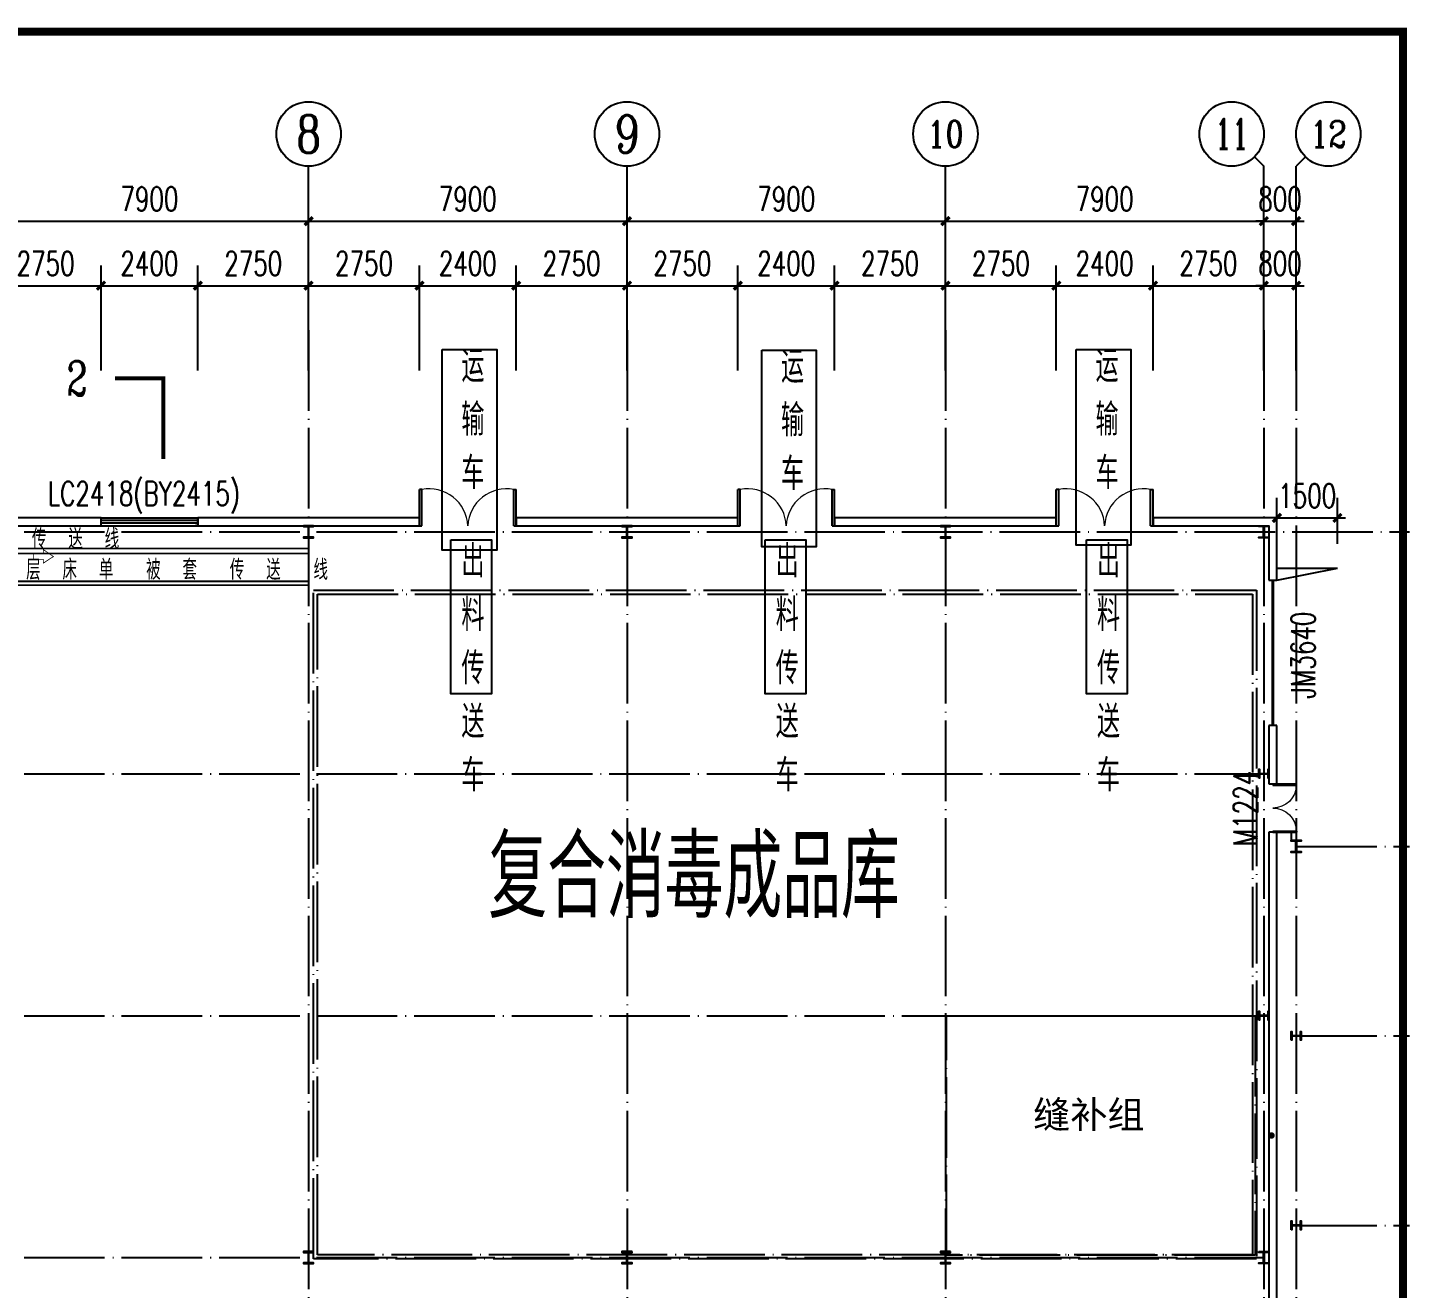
# Model space of a CAD drawing. Extents: x -2187 to 96136, y -11110 to 52208.
# Drawn here: x 61855 to 96136, y 18900 to 50169 of the extents above; entities that cross this region are included whole.
import ezdxf
from ezdxf.enums import TextEntityAlignment as Align

# ---------------------------------------------------------------- set-up
doc = ezdxf.new("R2010")
doc.units = 0
doc.header["$LTSCALE"] = 1000
doc.header["$MEASUREMENT"] = 0
doc.linetypes.add('DASH', pattern=[0.35, 0.25, -0.1])
doc.linetypes.add('DOTE', pattern=[2.42, 2, -0.2, 0.02, -0.2])
for name, color, linetype in [('AXIS', 3, 'Continuous'), ('AXIS_TEXT', 7, 'Continuous'), ('COLUMN', 4, 'Continuous'), ('DIM_SYMB', 3, 'Continuous'), ('DOTE', 14, 'DOTE'), ('PUB_DIM', 3, 'Continuous'), ('PUB_TEXT', 7, 'Continuous'), ('WALL', 4, 'Continuous'), ('WINDOW', 2, 'Continuous'), ('WINDOW_TEXT', 7, 'Continuous'), ('设备型号', 7, 'Continuous')]:
    doc.layers.add(name, color=color, linetype=linetype)
doc.styles.add('_TCH_AXIS', font='COMPLEX', dxfattribs={"bigfont": 'GBCBIG'})
doc.styles.add('_TCH_DIM_T3', font='SIMPLEX', dxfattribs={"width": 0.705882, "bigfont": 'GBCBIG'})
doc.styles.add('_TCH_LABEL', font='COMPLEX', dxfattribs={"bigfont": 'GBCBIG'})
doc.styles.add('_TCH_WINDOW', font='SIMPLEX', dxfattribs={"bigfont": 'GBCBIG'})
doc.styles.add('COMPLEX', font='COMPLEX')
doc.styles.get("Standard").update_dxf_attribs({"font": 'gbenor.shx', "bigfont": 'gbcbig.shx'})
doc.dimstyles.new('_TCH_ARCH&&200', dxfattribs={"dimtxt": 595, "dimasz": 200, "dimexe": 500, "dimexo": 600, "dimgap": 252.5, "dimtad": 1, "dimdec": 0, "dimzin": 0, "dimdsep": 46, "dimtxsty": '_TCH_DIM_T3', "dimblk": 'ARCHTICK', "dimcen": 0.09, "dimclrt": 7, "dimazin": 2, "dimtfac": 1, "dimtdec": 0, "dimtix": 1, "dimtmove": 2, "dimatfit": 3, "dimfxl": 0, "dimtolj": 1, "dimtzin": 0, "dimarcsym": 0})

# ---------------------------------------------------------------- blocks, each defined once
blk = doc.blocks.new('_ArchTick')
at = {"color": 0, "linetype": 'ByBlock', "const_width": 0.4}
blk.add_lwpolyline([(-0.5, -0.5), (0.5, 0.5)], dxfattribs=at)
blk = doc.blocks.new('*D42')
at = {"layer": 'Defpoints', "color": 0, "transparency": 16777216}
for p in [(94351, 38008), (92851, 36763), (94351, 36763)]:
    blk.add_point(p, dxfattribs=at)
at = {"layer": 'PUB_DIM', "color": 0, "lineweight": -2, "transparency": 16777216}
for p, q in [((92851, 37363), (92851, 38508)), ((94351, 37363), (94351, 38508)), ((92851, 38008), (92651, 38008)), ((92851, 38008), (94351, 38008)), ((94351, 38008), (94551, 38008))]:
    blk.add_line(p, q, dxfattribs=at)
at = {"layer": 'PUB_DIM', "color": 0, "lineweight": -2, "transparency": 16777216, "xscale": 200, "yscale": 200, "zscale": 200}
blk.add_blockref('_ArchTick', (92851, 38008), dxfattribs=at)
at = {"layer": 'PUB_DIM', "color": 0, "lineweight": -2, "transparency": 16777216, "xscale": 200, "yscale": 200, "zscale": 200, "rotation": 180}
blk.add_blockref('_ArchTick', (94351, 38008), dxfattribs=at)
at = {"layer": 'PUB_DIM', "color": 7, "transparency": 16777216, "insert": (93601, 38558), "char_height": 595, "attachment_point": 5, "style": '_TCH_DIM_T3'}
blk.add_mtext('\\A1;1500', dxfattribs=at)
blk = doc.blocks.new('*D180')
at = {"layer": 'AXIS', "color": 0, "lineweight": -2}
for p, q in [((60926, 41663), (60926, 44269)), ((63676, 41663), (63676, 44269)), ((60926, 43769), (63676, 43769))]:
    blk.add_line(p, q, dxfattribs=at)
at = {"layer": 'Defpoints', "color": 0}
for p in [(63676, 43769), (60926, 41063), (63676, 41063)]:
    blk.add_point(p, dxfattribs=at)
at = {"layer": 'AXIS', "color": 0, "lineweight": -2, "xscale": 200, "yscale": 200, "zscale": 200, "rotation": 180}
blk.add_blockref('_ArchTick', (60926, 43769), dxfattribs=at)
at = {"layer": 'AXIS', "color": 0, "lineweight": -2, "xscale": 200, "yscale": 200, "zscale": 200}
blk.add_blockref('_ArchTick', (63676, 43769), dxfattribs=at)
at = {"layer": 'AXIS', "color": 7, "insert": (62301, 44319), "char_height": 595, "attachment_point": 5, "style": '_TCH_DIM_T3'}
blk.add_mtext('\\A1;2750', dxfattribs=at)
blk = doc.blocks.new('*D179')
at = {"layer": 'AXIS', "color": 0, "lineweight": -2}
for p, q in [((63676, 41663), (63676, 44269)), ((66076, 41663), (66076, 44269)), ((63676, 43769), (66076, 43769))]:
    blk.add_line(p, q, dxfattribs=at)
at = {"layer": 'Defpoints', "color": 0}
for p in [(66076, 43769), (63676, 41063), (66076, 41063)]:
    blk.add_point(p, dxfattribs=at)
at = {"layer": 'AXIS', "color": 0, "lineweight": -2, "xscale": 200, "yscale": 200, "zscale": 200, "rotation": 180}
blk.add_blockref('_ArchTick', (63676, 43769), dxfattribs=at)
at = {"layer": 'AXIS', "color": 0, "lineweight": -2, "xscale": 200, "yscale": 200, "zscale": 200}
blk.add_blockref('_ArchTick', (66076, 43769), dxfattribs=at)
at = {"layer": 'AXIS', "color": 7, "insert": (64876, 44319), "char_height": 595, "attachment_point": 5, "style": '_TCH_DIM_T3'}
blk.add_mtext('\\A1;2400', dxfattribs=at)
blk = doc.blocks.new('*D178')
at = {"layer": 'AXIS', "color": 0, "lineweight": -2}
for p, q in [((66076, 41663), (66076, 44269)), ((68826, 41663), (68826, 44269)), ((66076, 43769), (68826, 43769))]:
    blk.add_line(p, q, dxfattribs=at)
at = {"layer": 'Defpoints', "color": 0}
for p in [(68826, 43769), (66076, 41063), (68826, 41063)]:
    blk.add_point(p, dxfattribs=at)
at = {"layer": 'AXIS', "color": 0, "lineweight": -2, "xscale": 200, "yscale": 200, "zscale": 200, "rotation": 180}
blk.add_blockref('_ArchTick', (66076, 43769), dxfattribs=at)
at = {"layer": 'AXIS', "color": 0, "lineweight": -2, "xscale": 200, "yscale": 200, "zscale": 200}
blk.add_blockref('_ArchTick', (68826, 43769), dxfattribs=at)
at = {"layer": 'AXIS', "color": 7, "insert": (67451, 44319), "char_height": 595, "attachment_point": 5, "style": '_TCH_DIM_T3'}
blk.add_mtext('\\A1;2750', dxfattribs=at)
blk = doc.blocks.new('*D177')
at = {"layer": 'AXIS', "color": 0, "lineweight": -2}
for p, q in [((68826, 41663), (68826, 44269)), ((71576, 41663), (71576, 44269)), ((68826, 43769), (71576, 43769))]:
    blk.add_line(p, q, dxfattribs=at)
at = {"layer": 'Defpoints', "color": 0}
for p in [(71576, 43769), (68826, 41063), (71576, 41063)]:
    blk.add_point(p, dxfattribs=at)
at = {"layer": 'AXIS', "color": 0, "lineweight": -2, "xscale": 200, "yscale": 200, "zscale": 200, "rotation": 180}
blk.add_blockref('_ArchTick', (68826, 43769), dxfattribs=at)
at = {"layer": 'AXIS', "color": 0, "lineweight": -2, "xscale": 200, "yscale": 200, "zscale": 200}
blk.add_blockref('_ArchTick', (71576, 43769), dxfattribs=at)
at = {"layer": 'AXIS', "color": 7, "insert": (70201, 44319), "char_height": 595, "attachment_point": 5, "style": '_TCH_DIM_T3'}
blk.add_mtext('\\A1;2750', dxfattribs=at)
blk = doc.blocks.new('*D176')
at = {"layer": 'AXIS', "color": 0, "lineweight": -2}
for p, q in [((71576, 41663), (71576, 44269)), ((73976, 41663), (73976, 44269)), ((71576, 43769), (73976, 43769))]:
    blk.add_line(p, q, dxfattribs=at)
at = {"layer": 'Defpoints', "color": 0}
for p in [(73976, 43769), (71576, 41063), (73976, 41063)]:
    blk.add_point(p, dxfattribs=at)
at = {"layer": 'AXIS', "color": 0, "lineweight": -2, "xscale": 200, "yscale": 200, "zscale": 200, "rotation": 180}
blk.add_blockref('_ArchTick', (71576, 43769), dxfattribs=at)
at = {"layer": 'AXIS', "color": 0, "lineweight": -2, "xscale": 200, "yscale": 200, "zscale": 200}
blk.add_blockref('_ArchTick', (73976, 43769), dxfattribs=at)
at = {"layer": 'AXIS', "color": 7, "insert": (72776, 44319), "char_height": 595, "attachment_point": 5, "style": '_TCH_DIM_T3'}
blk.add_mtext('\\A1;2400', dxfattribs=at)
blk = doc.blocks.new('*D175')
at = {"layer": 'AXIS', "color": 0, "lineweight": -2}
for p, q in [((73976, 41663), (73976, 44269)), ((76726, 41663), (76726, 44269)), ((73976, 43769), (76726, 43769))]:
    blk.add_line(p, q, dxfattribs=at)
at = {"layer": 'Defpoints', "color": 0}
for p in [(76726, 43769), (73976, 41063), (76726, 41063)]:
    blk.add_point(p, dxfattribs=at)
at = {"layer": 'AXIS', "color": 0, "lineweight": -2, "xscale": 200, "yscale": 200, "zscale": 200, "rotation": 180}
blk.add_blockref('_ArchTick', (73976, 43769), dxfattribs=at)
at = {"layer": 'AXIS', "color": 0, "lineweight": -2, "xscale": 200, "yscale": 200, "zscale": 200}
blk.add_blockref('_ArchTick', (76726, 43769), dxfattribs=at)
at = {"layer": 'AXIS', "color": 7, "insert": (75351, 44319), "char_height": 595, "attachment_point": 5, "style": '_TCH_DIM_T3'}
blk.add_mtext('\\A1;2750', dxfattribs=at)
blk = doc.blocks.new('*D174')
at = {"layer": 'AXIS', "color": 0, "lineweight": -2}
for p, q in [((76726, 41663), (76726, 44269)), ((79476, 41663), (79476, 44269)), ((76726, 43769), (79476, 43769))]:
    blk.add_line(p, q, dxfattribs=at)
at = {"layer": 'Defpoints', "color": 0}
for p in [(79476, 43769), (76726, 41063), (79476, 41063)]:
    blk.add_point(p, dxfattribs=at)
at = {"layer": 'AXIS', "color": 0, "lineweight": -2, "xscale": 200, "yscale": 200, "zscale": 200, "rotation": 180}
blk.add_blockref('_ArchTick', (76726, 43769), dxfattribs=at)
at = {"layer": 'AXIS', "color": 0, "lineweight": -2, "xscale": 200, "yscale": 200, "zscale": 200}
blk.add_blockref('_ArchTick', (79476, 43769), dxfattribs=at)
at = {"layer": 'AXIS', "color": 7, "insert": (78101, 44319), "char_height": 595, "attachment_point": 5, "style": '_TCH_DIM_T3'}
blk.add_mtext('\\A1;2750', dxfattribs=at)
blk = doc.blocks.new('*D173')
at = {"layer": 'AXIS', "color": 0, "lineweight": -2}
for p, q in [((79476, 41663), (79476, 44269)), ((81876, 41663), (81876, 44269)), ((79476, 43769), (81876, 43769))]:
    blk.add_line(p, q, dxfattribs=at)
at = {"layer": 'Defpoints', "color": 0}
for p in [(81876, 43769), (79476, 41063), (81876, 41063)]:
    blk.add_point(p, dxfattribs=at)
at = {"layer": 'AXIS', "color": 0, "lineweight": -2, "xscale": 200, "yscale": 200, "zscale": 200, "rotation": 180}
blk.add_blockref('_ArchTick', (79476, 43769), dxfattribs=at)
at = {"layer": 'AXIS', "color": 0, "lineweight": -2, "xscale": 200, "yscale": 200, "zscale": 200}
blk.add_blockref('_ArchTick', (81876, 43769), dxfattribs=at)
at = {"layer": 'AXIS', "color": 7, "insert": (80676, 44319), "char_height": 595, "attachment_point": 5, "style": '_TCH_DIM_T3'}
blk.add_mtext('\\A1;2400', dxfattribs=at)
blk = doc.blocks.new('*D172')
at = {"layer": 'AXIS', "color": 0, "lineweight": -2}
for p, q in [((81876, 41663), (81876, 44269)), ((84626, 41663), (84626, 44269)), ((81876, 43769), (84626, 43769))]:
    blk.add_line(p, q, dxfattribs=at)
at = {"layer": 'Defpoints', "color": 0}
for p in [(84626, 43769), (81876, 41063), (84626, 41063)]:
    blk.add_point(p, dxfattribs=at)
at = {"layer": 'AXIS', "color": 0, "lineweight": -2, "xscale": 200, "yscale": 200, "zscale": 200, "rotation": 180}
blk.add_blockref('_ArchTick', (81876, 43769), dxfattribs=at)
at = {"layer": 'AXIS', "color": 0, "lineweight": -2, "xscale": 200, "yscale": 200, "zscale": 200}
blk.add_blockref('_ArchTick', (84626, 43769), dxfattribs=at)
at = {"layer": 'AXIS', "color": 7, "insert": (83251, 44319), "char_height": 595, "attachment_point": 5, "style": '_TCH_DIM_T3'}
blk.add_mtext('\\A1;2750', dxfattribs=at)
blk = doc.blocks.new('*D171')
at = {"layer": 'AXIS', "color": 0, "lineweight": -2}
for p, q in [((84626, 41663), (84626, 44269)), ((87376, 41663), (87376, 44269)), ((84626, 43769), (87376, 43769))]:
    blk.add_line(p, q, dxfattribs=at)
at = {"layer": 'Defpoints', "color": 0}
for p in [(87376, 43769), (84626, 41063), (87376, 41063)]:
    blk.add_point(p, dxfattribs=at)
at = {"layer": 'AXIS', "color": 0, "lineweight": -2, "xscale": 200, "yscale": 200, "zscale": 200, "rotation": 180}
blk.add_blockref('_ArchTick', (84626, 43769), dxfattribs=at)
at = {"layer": 'AXIS', "color": 0, "lineweight": -2, "xscale": 200, "yscale": 200, "zscale": 200}
blk.add_blockref('_ArchTick', (87376, 43769), dxfattribs=at)
at = {"layer": 'AXIS', "color": 7, "insert": (86001, 44319), "char_height": 595, "attachment_point": 5, "style": '_TCH_DIM_T3'}
blk.add_mtext('\\A1;2750', dxfattribs=at)
blk = doc.blocks.new('*D170')
at = {"layer": 'AXIS', "color": 0, "lineweight": -2}
for p, q in [((87376, 41663), (87376, 44269)), ((89776, 41663), (89776, 44269)), ((87376, 43769), (89776, 43769))]:
    blk.add_line(p, q, dxfattribs=at)
at = {"layer": 'Defpoints', "color": 0}
for p in [(89776, 43769), (87376, 41063), (89776, 41063)]:
    blk.add_point(p, dxfattribs=at)
at = {"layer": 'AXIS', "color": 0, "lineweight": -2, "xscale": 200, "yscale": 200, "zscale": 200, "rotation": 180}
blk.add_blockref('_ArchTick', (87376, 43769), dxfattribs=at)
at = {"layer": 'AXIS', "color": 0, "lineweight": -2, "xscale": 200, "yscale": 200, "zscale": 200}
blk.add_blockref('_ArchTick', (89776, 43769), dxfattribs=at)
at = {"layer": 'AXIS', "color": 7, "insert": (88576, 44319), "char_height": 595, "attachment_point": 5, "style": '_TCH_DIM_T3'}
blk.add_mtext('\\A1;2400', dxfattribs=at)
blk = doc.blocks.new('*D169')
at = {"layer": 'AXIS', "color": 0, "lineweight": -2}
for p, q in [((89776, 41663), (89776, 44269)), ((92526, 41663), (92526, 44269)), ((89776, 43769), (92526, 43769))]:
    blk.add_line(p, q, dxfattribs=at)
at = {"layer": 'Defpoints', "color": 0}
for p in [(92526, 43769), (89776, 41063), (92526, 41063)]:
    blk.add_point(p, dxfattribs=at)
at = {"layer": 'AXIS', "color": 0, "lineweight": -2, "xscale": 200, "yscale": 200, "zscale": 200, "rotation": 180}
blk.add_blockref('_ArchTick', (89776, 43769), dxfattribs=at)
at = {"layer": 'AXIS', "color": 0, "lineweight": -2, "xscale": 200, "yscale": 200, "zscale": 200}
blk.add_blockref('_ArchTick', (92526, 43769), dxfattribs=at)
at = {"layer": 'AXIS', "color": 7, "insert": (91151, 44319), "char_height": 595, "attachment_point": 5, "style": '_TCH_DIM_T3'}
blk.add_mtext('\\A1;2750', dxfattribs=at)
blk = doc.blocks.new('*D168')
at = {"layer": 'AXIS', "color": 0, "lineweight": -2}
for p, q in [((92526, 41663), (92526, 44269)), ((93326, 41663), (93326, 44269)), ((92526, 43769), (92326, 43769)), ((92526, 43769), (93326, 43769)), ((93326, 43769), (93526, 43769))]:
    blk.add_line(p, q, dxfattribs=at)
at = {"layer": 'Defpoints', "color": 0}
for p in [(93326, 43769), (92526, 41063), (93326, 41063)]:
    blk.add_point(p, dxfattribs=at)
at = {"layer": 'AXIS', "color": 0, "lineweight": -2, "xscale": 200, "yscale": 200, "zscale": 200}
blk.add_blockref('_ArchTick', (92526, 43769), dxfattribs=at)
at = {"layer": 'AXIS', "color": 0, "lineweight": -2, "xscale": 200, "yscale": 200, "zscale": 200, "rotation": 180}
blk.add_blockref('_ArchTick', (93326, 43769), dxfattribs=at)
at = {"layer": 'AXIS', "color": 7, "insert": (92926, 44319), "char_height": 595, "attachment_point": 5, "style": '_TCH_DIM_T3'}
blk.add_mtext('\\A1;800', dxfattribs=at)
blk = doc.blocks.new('*D160')
at = {"layer": 'AXIS', "color": 0, "lineweight": -2}
for p, q in [((60926, 43263), (60926, 45869)), ((68826, 43263), (68826, 45869)), ((60926, 45369), (68826, 45369))]:
    blk.add_line(p, q, dxfattribs=at)
at = {"layer": 'Defpoints', "color": 0}
for p in [(68826, 45369), (60926, 42663), (68826, 42663)]:
    blk.add_point(p, dxfattribs=at)
at = {"layer": 'AXIS', "color": 0, "lineweight": -2, "xscale": 200, "yscale": 200, "zscale": 200, "rotation": 180}
blk.add_blockref('_ArchTick', (60926, 45369), dxfattribs=at)
at = {"layer": 'AXIS', "color": 0, "lineweight": -2, "xscale": 200, "yscale": 200, "zscale": 200}
blk.add_blockref('_ArchTick', (68826, 45369), dxfattribs=at)
at = {"layer": 'AXIS', "color": 7, "insert": (64876, 45919), "char_height": 595, "attachment_point": 5, "style": '_TCH_DIM_T3'}
blk.add_mtext('\\A1;7900', dxfattribs=at)
blk = doc.blocks.new('*D159')
at = {"layer": 'AXIS', "color": 0, "lineweight": -2}
for p, q in [((68826, 43263), (68826, 45869)), ((76726, 43263), (76726, 45869)), ((68826, 45369), (76726, 45369))]:
    blk.add_line(p, q, dxfattribs=at)
at = {"layer": 'Defpoints', "color": 0}
for p in [(76726, 45369), (68826, 42663), (76726, 42663)]:
    blk.add_point(p, dxfattribs=at)
at = {"layer": 'AXIS', "color": 0, "lineweight": -2, "xscale": 200, "yscale": 200, "zscale": 200, "rotation": 180}
blk.add_blockref('_ArchTick', (68826, 45369), dxfattribs=at)
at = {"layer": 'AXIS', "color": 0, "lineweight": -2, "xscale": 200, "yscale": 200, "zscale": 200}
blk.add_blockref('_ArchTick', (76726, 45369), dxfattribs=at)
at = {"layer": 'AXIS', "color": 7, "insert": (72776, 45919), "char_height": 595, "attachment_point": 5, "style": '_TCH_DIM_T3'}
blk.add_mtext('\\A1;7900', dxfattribs=at)
blk = doc.blocks.new('*D158')
at = {"layer": 'AXIS', "color": 0, "lineweight": -2}
for p, q in [((76726, 43263), (76726, 45869)), ((84626, 43263), (84626, 45869)), ((76726, 45369), (84626, 45369))]:
    blk.add_line(p, q, dxfattribs=at)
at = {"layer": 'Defpoints', "color": 0}
for p in [(84626, 45369), (76726, 42663), (84626, 42663)]:
    blk.add_point(p, dxfattribs=at)
at = {"layer": 'AXIS', "color": 0, "lineweight": -2, "xscale": 200, "yscale": 200, "zscale": 200, "rotation": 180}
blk.add_blockref('_ArchTick', (76726, 45369), dxfattribs=at)
at = {"layer": 'AXIS', "color": 0, "lineweight": -2, "xscale": 200, "yscale": 200, "zscale": 200}
blk.add_blockref('_ArchTick', (84626, 45369), dxfattribs=at)
at = {"layer": 'AXIS', "color": 7, "insert": (80676, 45919), "char_height": 595, "attachment_point": 5, "style": '_TCH_DIM_T3'}
blk.add_mtext('\\A1;7900', dxfattribs=at)
blk = doc.blocks.new('*D157')
at = {"layer": 'AXIS', "color": 0, "lineweight": -2}
for p, q in [((84626, 43263), (84626, 45869)), ((92526, 43263), (92526, 45869)), ((84626, 45369), (92526, 45369))]:
    blk.add_line(p, q, dxfattribs=at)
at = {"layer": 'Defpoints', "color": 0}
for p in [(92526, 45369), (84626, 42663), (92526, 42663)]:
    blk.add_point(p, dxfattribs=at)
at = {"layer": 'AXIS', "color": 0, "lineweight": -2, "xscale": 200, "yscale": 200, "zscale": 200, "rotation": 180}
blk.add_blockref('_ArchTick', (84626, 45369), dxfattribs=at)
at = {"layer": 'AXIS', "color": 0, "lineweight": -2, "xscale": 200, "yscale": 200, "zscale": 200}
blk.add_blockref('_ArchTick', (92526, 45369), dxfattribs=at)
at = {"layer": 'AXIS', "color": 7, "insert": (88576, 45919), "char_height": 595, "attachment_point": 5, "style": '_TCH_DIM_T3'}
blk.add_mtext('\\A1;7900', dxfattribs=at)
blk = doc.blocks.new('*D156')
at = {"layer": 'AXIS', "color": 0, "lineweight": -2}
for p, q in [((92526, 43263), (92526, 45869)), ((93326, 43263), (93326, 45869)), ((92526, 45369), (92326, 45369)), ((92526, 45369), (93326, 45369)), ((93326, 45369), (93526, 45369))]:
    blk.add_line(p, q, dxfattribs=at)
at = {"layer": 'Defpoints', "color": 0}
for p in [(93326, 45369), (92526, 42663), (93326, 42663)]:
    blk.add_point(p, dxfattribs=at)
at = {"layer": 'AXIS', "color": 0, "lineweight": -2, "xscale": 200, "yscale": 200, "zscale": 200}
blk.add_blockref('_ArchTick', (92526, 45369), dxfattribs=at)
at = {"layer": 'AXIS', "color": 0, "lineweight": -2, "xscale": 200, "yscale": 200, "zscale": 200, "rotation": 180}
blk.add_blockref('_ArchTick', (93326, 45369), dxfattribs=at)
at = {"layer": 'AXIS', "color": 7, "insert": (92926, 45919), "char_height": 595, "attachment_point": 5, "style": '_TCH_DIM_T3'}
blk.add_mtext('\\A1;800', dxfattribs=at)
blk = doc.blocks.new('_AXISO')
blk.add_circle((0, 0), 0.5)
at = {"layer": 'AXIS_TEXT', "style": 'COMPLEX', "width": 1.041667}
blk.add_attdef('A', text='', height=0.56, dxfattribs=at).set_placement((-0.25, -0.28), (0.25, -0.28), align=Align.FIT)
blk = doc.blocks.new('$DorLib2D$00000213')
at = {"color": 0, "linetype": 'DASH', "const_width": 0.02}
blk.add_lwpolyline([(0.5, 0), (-0.5, 0)], dxfattribs=at)
blk = doc.blocks.new('$DorLib2D$00000002')
for p, q in [((-0.5, 0), (-0.5, 0.4875)), ((-0.475, 0.4875), (-0.5, 0.4875)), ((-0.475, 0), (-0.475, 0.4875)), ((0.475, 0), (0.475, 0.4875)), ((0.475, 0.4875), (0.5, 0.4875)), ((0.5, 0), (0.5, 0.4875)), ((-0.5, 0), (-0.475, 0)), ((0.5, 0), (0.475, 0))]:
    blk.add_line(p, q)
at = {"lineweight": 13}
for centre, start, end in [((-0.4875, 0), 0, 88.53072), ((0.4875, 0), 91.46928, 180)]:
    blk.add_arc(centre, 0.4875, start, end, dxfattribs=at)
blk = doc.blocks.new('$TCHSYS$WIN2D')
for p, q in [((-0.5, 0.5), (0.5, 0.5)), ((-0.5, 0.5), (-0.5, -0.5)), ((0.5, 0.5), (0.5, -0.5)), ((0.5, 0.167), (-0.5, 0.167)), ((0.5, -0.167), (-0.5, -0.167)), ((-0.5, -0.5), (0.5, -0.5))]:
    blk.add_line(p, q)

msp = doc.modelspace()

# ---------------------------------------------------------------- linework, layer by layer
for p, q in [((71575.665, 37813.27), (71575.665, 38714.636)), ((71635.665, 38714.636), (71575.665, 38714.636)), ((71635.665, 37813.27), (71635.665, 38714.636)), ((73915.665, 37813.27), (73915.665, 38714.636)), ((73915.665, 38714.636), (73975.665, 38714.636)), ((73975.665, 37813.27), (73975.665, 38714.636)), ((79475.665, 37813.27), (79475.665, 38714.636)), ((79535.665, 38714.636), (79475.665, 38714.636)), ((79535.665, 37813.27), (79535.665, 38714.636)), ((81815.665, 37813.27), (81815.665, 38714.636)), ((81815.665, 38714.636), (81875.665, 38714.636)), ((81875.665, 37813.27), (81875.665, 38714.636)), ((87375.665, 37813.27), (87375.665, 38714.636)), ((87435.665, 38714.636), (87375.665, 38714.636)), ((87435.665, 37813.27), (87435.665, 38714.636)), ((89715.665, 37813.27), (89715.665, 38714.636)), ((89715.665, 38714.636), (89775.665, 38714.636)), ((89775.665, 37813.27), (89775.665, 38714.636)), ((63675.665, 37813.27), (63675.665, 38013.27)), ((63675.665, 37813.27), (63735.665, 37813.27)), ((66075.665, 37813.27), (66015.665, 37813.27)), ((66075.665, 37813.27), (66075.665, 38013.27)), ((71575.665, 37813.27), (71575.665, 38013.27)), ((71575.665, 37813.27), (71635.665, 37813.27)), ((73915.665, 37813.27), (73975.665, 37813.27)), ((73975.665, 37813.27), (73975.665, 38013.27)), ((79475.665, 37813.27), (79475.665, 38013.27)), ((79475.665, 37813.27), (79535.665, 37813.27)), ((81815.665, 37813.27), (81875.665, 37813.27)), ((81875.665, 37813.27), (81875.665, 38013.27)), ((87375.665, 37813.27), (87375.665, 38013.27)), ((87375.665, 37813.27), (87435.665, 37813.27)), ((89715.665, 37813.27), (89775.665, 37813.27)), ((89775.665, 37813.27), (89775.665, 38013.27))]:
    msp.add_line(p, q)
at = {"color": 2}
for p in [(92850.665, 36763.27), (92850.665, 36463.27)]:
    msp.add_line(p, (94350.665, 36763.27), dxfattribs=at)
for points, const_width in [([(95975.025, -11009.582), (95975.025, -11009.582), (210.843, -11009.582), (210.843, 50068.59), (95974.931, 50068.59), (95974.931, -11009.582)], 200), ([(92850.665, 30213.27), (93200.665, 30213.27)], 20)]:
    msp.add_lwpolyline(points, dxfattribs=dict(const_width=const_width))
for points in [[(72138.088, 42186.284), (73491.998, 42186.284), (73491.998, 37205.624), (72138.088, 37205.624)], [(80066.91, 42167.284), (81420.819, 42167.284), (81420.819, 37291.385), (80066.91, 37291.385)], [(87869.933, 42186.284), (89223.842, 42186.284), (89223.842, 37332.115), (87869.933, 37332.115)], [(72356.463, 37461.371), (73362.854, 37461.371), (73362.854, 33641.977), (72356.463, 33641.977)], [(80153.618, 37461.371), (81160.009, 37461.371), (81160.009, 33641.977), (80153.618, 33641.977)], [(88126.195, 37461.371), (89132.586, 37461.371), (89132.586, 33641.977), (88126.195, 33641.977)]]:
    msp.add_lwpolyline(points, close=True)
at = {"lineweight": 13}
for centre, start, end in [((71815.944, 37770.652), 2.5426591, 100.8162526), ((73735.386, 37770.652), 79.1837474, 177.4573409), ((79715.944, 37770.652), 2.5426591, 100.8162526), ((81635.386, 37770.652), 79.1837474, 177.4573409), ((87615.944, 37770.652), 2.5426591, 100.8162526), ((89535.386, 37770.652), 79.1837474, 177.4573409)]:
    msp.add_arc(centre, 960.667, start, end, dxfattribs=at)
at = {"layer": 'AXIS'}
for p, q in [((92291.351, 46965.064), (92525.665, 46730.749)), ((93559.98, 46965.064), (93325.665, 46730.749)), ((68825.665, 42663.27), (68825.665, 46730.749)), ((76725.665, 42663.27), (76725.665, 46730.749)), ((84625.665, 42663.27), (84625.665, 46730.749)), ((92525.665, 42663.27), (92525.665, 46730.749)), ((93325.665, 42663.27), (93325.665, 46730.749))]:
    msp.add_line(p, q, dxfattribs=at)
at = {"layer": 'COLUMN'}
for points in [[(68950.665, 37813.27), (68700.665, 37813.27), (68700.665, 37793.27), (68815.665, 37793.27), (68815.665, 37533.27), (68700.665, 37533.27), (68700.665, 37513.27), (68950.665, 37513.27), (68950.665, 37533.27), (68835.665, 37533.27), (68835.665, 37793.27), (68950.665, 37793.27)], [(76850.665, 37813.27), (76600.665, 37813.27), (76600.665, 37793.27), (76715.665, 37793.27), (76715.665, 37533.27), (76600.665, 37533.27), (76600.665, 37513.27), (76850.665, 37513.27), (76850.665, 37533.27), (76735.665, 37533.27), (76735.665, 37793.27), (76850.665, 37793.27)], [(84750.665, 37813.27), (84500.665, 37813.27), (84500.665, 37793.27), (84615.665, 37793.27), (84615.665, 37533.27), (84500.665, 37533.27), (84500.665, 37513.27), (84750.665, 37513.27), (84750.665, 37533.27), (84635.665, 37533.27), (84635.665, 37793.27), (84750.665, 37793.27)], [(92400.665, 37813.27), (92650.665, 37813.27), (92650.665, 37793.27), (92535.665, 37793.27), (92535.665, 37533.27), (92650.665, 37533.27), (92650.665, 37513.27), (92400.665, 37513.27), (92400.665, 37533.27), (92515.665, 37533.27), (92515.665, 37793.27), (92400.665, 37793.27)], [(92400.665, 31553.27), (92400.665, 31773.27), (92420.665, 31773.27), (92420.665, 31673.27), (92630.665, 31673.27), (92630.665, 31773.27), (92650.665, 31773.27), (92650.665, 31553.27), (92630.665, 31553.27), (92630.665, 31653.27), (92420.665, 31653.27), (92420.665, 31553.27)], [(93200.665, 30013.27), (93450.665, 30013.27), (93450.665, 29993.27), (93335.665, 29993.27), (93335.665, 29733.27), (93450.665, 29733.27), (93450.665, 29713.27), (93200.665, 29713.27), (93200.665, 29733.27), (93315.665, 29733.27), (93315.665, 29993.27), (93200.665, 29993.27)], [(92400.665, 25553.27), (92400.665, 25773.27), (92420.665, 25773.27), (92420.665, 25673.27), (92630.665, 25673.27), (92630.665, 25773.27), (92650.665, 25773.27), (92650.665, 25553.27), (92630.665, 25553.27), (92630.665, 25653.27), (92420.665, 25653.27), (92420.665, 25553.27)], [(93200.665, 25053.27), (93200.665, 25273.27), (93220.665, 25273.27), (93220.665, 25173.27), (93430.665, 25173.27), (93430.665, 25273.27), (93450.665, 25273.27), (93450.665, 25053.27), (93430.665, 25053.27), (93430.665, 25153.27), (93220.665, 25153.27), (93220.665, 25053.27)], [(93200.665, 20353.27), (93200.665, 20573.27), (93220.665, 20573.27), (93220.665, 20473.27), (93430.665, 20473.27), (93430.665, 20573.27), (93450.665, 20573.27), (93450.665, 20353.27), (93430.665, 20353.27), (93430.665, 20453.27), (93220.665, 20453.27), (93220.665, 20353.27)], [(68950.665, 19813.27), (68700.665, 19813.27), (68700.665, 19793.27), (68815.665, 19793.27), (68815.665, 19533.27), (68700.665, 19533.27), (68700.665, 19513.27), (68950.665, 19513.27), (68950.665, 19533.27), (68835.665, 19533.27), (68835.665, 19793.27), (68950.665, 19793.27)], [(76850.665, 19813.27), (76600.665, 19813.27), (76600.665, 19793.27), (76715.665, 19793.27), (76715.665, 19533.27), (76600.665, 19533.27), (76600.665, 19513.27), (76850.665, 19513.27), (76850.665, 19533.27), (76735.665, 19533.27), (76735.665, 19793.27), (76850.665, 19793.27)], [(84750.665, 19813.27), (84500.665, 19813.27), (84500.665, 19793.27), (84615.665, 19793.27), (84615.665, 19533.27), (84500.665, 19533.27), (84500.665, 19513.27), (84750.665, 19513.27), (84750.665, 19533.27), (84635.665, 19533.27), (84635.665, 19793.27), (84750.665, 19793.27)], [(92400.665, 19813.27), (92650.665, 19813.27), (92650.665, 19793.27), (92535.665, 19793.27), (92535.665, 19533.27), (92650.665, 19533.27), (92650.665, 19513.27), (92400.665, 19513.27), (92400.665, 19533.27), (92515.665, 19533.27), (92515.665, 19793.27), (92400.665, 19793.27)]]:
    msp.add_lwpolyline(points, close=True, dxfattribs=at)
at = {"layer": 'DIM_SYMB'}
for points in [[(72833.97, 42653.494, 0, 0, 0), (72834.936, 43641.723, 160, 0, 0), (72841.403, 44289.682, 0, 0, 0)], [(80756.534, 42395.289, 0, 0, 0), (80757.5, 43383.518, 160, 0, 0), (80763.967, 44031.478, 0, 0, 0)], [(88669.288, 42395.289, 0, 0, 0), (88670.254, 43383.518, 160, 0, 0), (88676.721, 44031.478, 0, 0, 0)], [(95707.936, 36164.54, 0, 0, 0), (94255.59, 36164.54, 160, 0, 0), (93655.59, 36164.54, 0, 0, 0)]]:
    msp.add_lwpolyline(points, format="xyseb", dxfattribs=at)
at = {"layer": 'DIM_SYMB', "const_width": 100}
msp.add_lwpolyline([(64021.973, 41470.466), (65221.973, 41470.466), (65221.973, 39470.466)], dxfattribs=at)
at = {"layer": 'DIM_SYMB', "const_width": 20}
msp.add_lwpolyline([(61994.611, 37120.241), (62244.611, 37120.241), (62244.611, 37223.571), (62494.611, 37050.75), (62244.611, 36887.931), (62244.611, 36982.695), (61994.611, 36982.695), (61994.611, 37120.241)], close=True, dxfattribs=at)
at = {"layer": 'DIM_SYMB', "const_width": 80}
msp.add_lwpolyline([(92675.45, 22690.968, 1), (92755.45, 22690.968, 1)], format="xyb", close=True, dxfattribs=at)
at = {"layer": 'DOTE'}
for p, q in [((68825.665, 42663.27), (68825.665, -3336.73)), ((76725.665, 42663.27), (76725.665, -3336.73)), ((84625.665, 42663.27), (84625.665, -3336.73)), ((92525.665, 42663.27), (92525.665, -3336.73)), ((93325.665, 42663.27), (93325.665, -3336.73)), ((8525.665, 37663.27), (96135.668, 37663.27)), ((8525.665, 31663.27), (92525.665, 31663.27)), ((93325.665, 29863.27), (96135.668, 29863.27)), ((8525.665, 25663.27), (92525.665, 25663.27)), ((93325.665, 25163.27), (96135.668, 25163.27)), ((93325.665, 20463.27), (96135.668, 20463.27)), ((8525.665, 19663.27), (92525.665, 19663.27))]:
    msp.add_line(p, q, dxfattribs=at)
at = {"layer": 'DOTE', "color": 6}
for points in [[(68944.069, 36215.498), (92341.465, 36215.498), (92341.465, 19632.559), (68944.069, 19632.559)], [(69044.069, 36115.498), (92241.465, 36115.498), (92241.465, 19732.559), (69044.069, 19732.559)], [(84649.805, 25659.799), (92309.536, 25659.799), (92309.536, 19721.255), (84649.805, 19721.255)]]:
    msp.add_lwpolyline(points, close=True, dxfattribs=at)
at = {"layer": 'WALL'}
for p, q in [((63675.665, 38013.27), (58175.665, 38013.27)), ((58175.665, 37813.27), (63675.665, 37813.27)), ((63675.665, 37813.27), (63675.665, 38013.27)), ((71575.665, 38013.27), (66075.665, 38013.27)), ((66075.665, 38013.27), (66075.665, 37813.27)), ((66075.665, 37813.27), (71575.665, 37813.27)), ((71575.665, 37813.27), (71575.665, 38013.27)), ((79475.665, 38013.27), (73975.665, 38013.27)), ((73975.665, 38013.27), (73975.665, 37813.27)), ((73975.665, 37813.27), (79475.665, 37813.27)), ((79475.665, 37813.27), (79475.665, 38013.27)), ((87375.665, 38013.27), (81875.665, 38013.27)), ((81875.665, 38013.27), (81875.665, 37813.27)), ((81875.665, 37813.27), (87375.665, 37813.27)), ((87375.665, 37813.27), (87375.665, 38013.27)), ((92850.665, 38013.27), (89775.665, 38013.27)), ((89775.665, 38013.27), (89775.665, 37813.27)), ((89775.665, 37813.27), (92650.665, 37813.27)), ((92650.665, 37813.27), (92650.665, 36463.27)), ((92850.665, 36463.27), (92850.665, 38013.27)), ((92650.665, 36463.27), (92850.665, 36463.27)), ((92650.665, 32863.27), (92650.665, 31413.27)), ((92850.665, 32863.27), (92650.665, 32863.27)), ((92850.665, 31413.27), (92850.665, 32863.27)), ((92650.665, 31413.27), (92850.665, 31413.27)), ((92850.665, 30213.27), (92650.665, 30213.27)), ((92650.665, 30213.27), (92650.665, 1513.27)), ((92850.665, 1313.27), (92850.665, 30213.27)), ((93200.665, 30213.27), (93200.665, 30013.27))]:
    msp.add_line(p, q, dxfattribs=at)
at = {"layer": '设备型号', "color": 6}
for p, q in [((68825.665, 37249.494), (38350.314, 37222.146)), ((68825.665, 36337.863), (38634.321, 36310.471))]:
    msp.add_line(p, q, dxfattribs=at)
at = {"layer": '设备型号', "color": 30}
for p, q in [((68825.665, 37123.702), (43256.206, 37110.6)), ((68825.665, 36435.119), (43256.206, 36422.017))]:
    msp.add_line(p, q, dxfattribs=at)

# ---------------------------------------------------------------- block references
at = {"layer": 'AXIS'}
ref = msp.add_blockref('_AXISO', (68825.665, 47530.749), dxfattribs=dict(at, xscale=1600, yscale=1600, zscale=1600))
ref.add_attrib('A', '8', dxfattribs={"layer": 'AXIS_TEXT', "height": 931.896, "style": '_TCH_AXIS'}).set_placement((68515.033, 47064.801), (69136.297, 47064.801), align=Align.FIT)
ref = msp.add_blockref('_AXISO', (76725.665, 47530.749), dxfattribs=dict(at, xscale=1600, yscale=1600, zscale=1600))
ref.add_attrib('A', '9', dxfattribs={"layer": 'AXIS_TEXT', "height": 931.896, "style": '_TCH_AXIS'}).set_placement((76415.033, 47064.801), (77036.297, 47064.801), align=Align.FIT)
ref = msp.add_blockref('_AXISO', (84625.665, 47530.749), dxfattribs=dict(at, xscale=1600, yscale=1600, zscale=1600))
ref.add_attrib('A', '10', dxfattribs={"layer": 'AXIS_TEXT', "height": 656.891, "style": '_TCH_AXIS'}).set_placement((84172.098, 47202.304), (85079.233, 47202.304), align=Align.FIT)
ref = msp.add_blockref('_AXISO', (91725.665, 47530.749), dxfattribs=dict(at, xscale=1600, yscale=1600, zscale=1600))
ref.add_attrib('A', '11', dxfattribs={"layer": 'AXIS_TEXT', "height": 737.5252, "style": '_TCH_AXIS'}).set_placement((91304.222, 47161.987), (92147.108, 47161.987), align=Align.FIT)
ref = msp.add_blockref('_AXISO', (94125.665, 47530.749), dxfattribs=dict(at, xscale=1600, yscale=1600, zscale=1600))
ref.add_attrib('A', '12', dxfattribs={"layer": 'AXIS_TEXT', "height": 656.891, "style": '_TCH_AXIS'}).set_placement((93672.098, 47202.304), (94579.233, 47202.304), align=Align.FIT)
at = {"layer": 'WINDOW'}
ref = msp.add_blockref('$TCHSYS$WIN2D', (64875.665, 37913.27), dxfattribs=dict(at, xscale=2400, yscale=-200, zscale=2400))
ref.add_attrib('A', 'LC2418(BY2415)', (62355.665, 38315.77), dxfattribs={"layer": 'WINDOW_TEXT', "height": 595, "style": '_TCH_WINDOW', "width": 0.705882})
ref = msp.add_blockref('$DorLib2D$00000213', (92750.665, 34663.27), dxfattribs=dict(at, xscale=-3600, yscale=-3600, zscale=-3600, rotation=270))
ref.add_attrib('A', 'JM3640', (93798.165, 33523.27), dxfattribs={"layer": 'WINDOW_TEXT', "height": 595, "rotation": 90, "style": '_TCH_WINDOW', "width": 0.705882})
ref = msp.add_blockref('$DorLib2D$00000002', (92750.665, 30813.27), dxfattribs=dict(at, xscale=-1200, yscale=1200, zscale=-1200, rotation=270))
ref.add_attrib('A', 'M1224', (92366.321, 29863.27), dxfattribs={"layer": 'WINDOW_TEXT', "height": 595, "rotation": 90, "style": '_TCH_WINDOW', "width": 0.705882})

# ---------------------------------------------------------------- texts
at = {"char_height": 796, "width": 479.52664, "attachment_point": 1}
for s, insert in [('运输车', (72616.288, 42172.855)), ('运输车', (80545.11, 42153.854)), ('运输车', (88348.133, 42172.855)), ('出料传送车', (72616.288, 37329.756)), ('出料传送车', (80413.443, 37329.756)), ('出料传送车', (88386.02, 37329.756))]:
    msp.add_mtext(s, dxfattribs=dict(at, insert=insert))
at = {"layer": 'PUB_TEXT', "style": '_TCH_LABEL', "width": 0.705882}
msp.add_text('2', height=850, dxfattribs=at).set_placement((62821.973, 41045.466))
at = {"layer": 'PUB_TEXT'}
msp.add_text('复合消毒成品库', height=2025.5319, dxfattribs=at).set_placement((73286.041, 28086.617))
at = {"layer": 'PUB_TEXT', "insert": (89565.81, 22799.491), "char_height": 675.1773, "width": 4721.42689, "attachment_point": 9}
msp.add_mtext('{\\fSimHei|b0|i0|c134|p49;缝补组}', dxfattribs=at)
at = {"layer": '设备型号', "color": 6, "insert": (57539.481, 37732.966), "char_height": 500, "width": 21455.20134, "attachment_point": 1}
msp.add_mtext('下  层  衣    服   传  送  线', dxfattribs=at)
at = {"layer": '设备型号', "color": 30, "insert": (60915.308, 36973.389), "char_height": 500, "width": 21455.20134, "attachment_point": 1}
msp.add_mtext('上  层  床  单   被  套   传  送   线', dxfattribs=at)

# ---------------------------------------------------------------- dimensions: what is measured, and where the dimension line sits
at = {"layer": 'AXIS'}
for p1, p2, picture, middle in [((60925.665, 42663.27), (68825.665, 42663.27), '*D160', (64875.665, 45919.3)), ((68825.665, 42663.27), (76725.665, 42663.27), '*D159', (72775.665, 45919.3)), ((76725.665, 42663.27), (84625.665, 42663.27), '*D158', (80675.665, 45919.3)), ((84625.665, 42663.27), (92525.665, 42663.27), '*D157', (88575.665, 45919.3)), ((92525.665, 42663.27), (93325.665, 42663.27), '*D156', (92925.665, 45919.3)), ((60925.665, 41063.27), (63675.665, 41063.27), '*D180', (62300.665, 44319.3)), ((63675.665, 41063.27), (66075.665, 41063.27), '*D179', (64875.665, 44319.3)), ((66075.665, 41063.27), (68825.665, 41063.27), '*D178', (67450.665, 44319.3)), ((68825.665, 41063.27), (71575.665, 41063.27), '*D177', (70200.665, 44319.3)), ((71575.665, 41063.27), (73975.665, 41063.27), '*D176', (72775.665, 44319.3)), ((73975.665, 41063.27), (76725.665, 41063.27), '*D175', (75350.665, 44319.3)), ((76725.665, 41063.27), (79475.665, 41063.27), '*D174', (78100.665, 44319.3)), ((79475.665, 41063.27), (81875.665, 41063.27), '*D173', (80675.665, 44319.3)), ((81875.665, 41063.27), (84625.665, 41063.27), '*D172', (83250.665, 44319.3)), ((84625.665, 41063.27), (87375.665, 41063.27), '*D171', (86000.665, 44319.3)), ((87375.665, 41063.27), (89775.665, 41063.27), '*D170', (88575.665, 44319.3)), ((89775.665, 41063.27), (92525.665, 41063.27), '*D169', (91150.665, 44319.3)), ((92525.665, 41063.27), (93325.665, 41063.27), '*D168', (92925.665, 44319.3))]:
    dim = msp.add_aligned_dim(p1=p1, p2=p2, distance=2706.03, dimstyle='_TCH_ARCH&&200', dxfattribs=at)
    dim.commit()
    dim.dimension.update_dxf_attribs({"geometry": picture, "text_midpoint": middle})
at = {"layer": 'PUB_DIM'}
dim = msp.add_aligned_dim(p1=(92850.665, 36763.27), p2=(94350.665, 36763.27), distance=1245.223, dimstyle='_TCH_ARCH&&200', dxfattribs=at)
dim.commit()
dim.dimension.update_dxf_attribs({"geometry": '*D42', "text_midpoint": (93600.665, 38558.493)})

doc.saveas('drawing.dxf')
